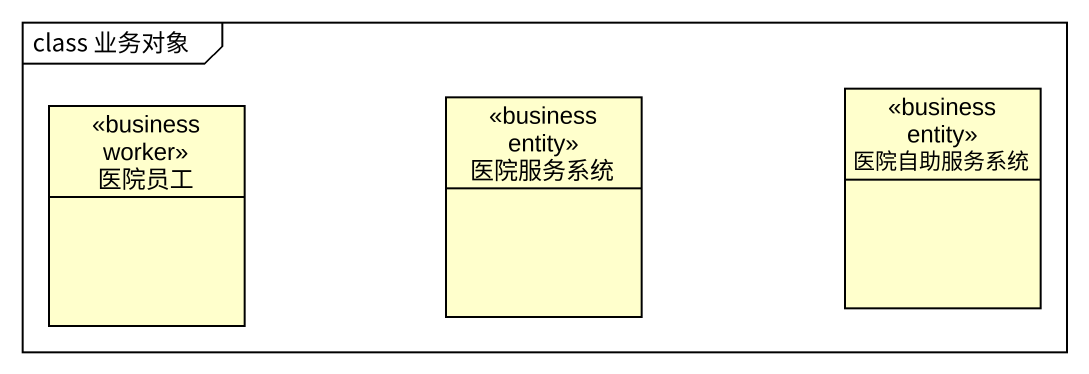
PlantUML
@startuml
mainframe class 业务对象
hide circle
hide empty members
class 医院服务系统 <<business entity>>
class 医院自助服务系统 <<business entity>>
class 医院员工 <<business worker>>
@enduml
